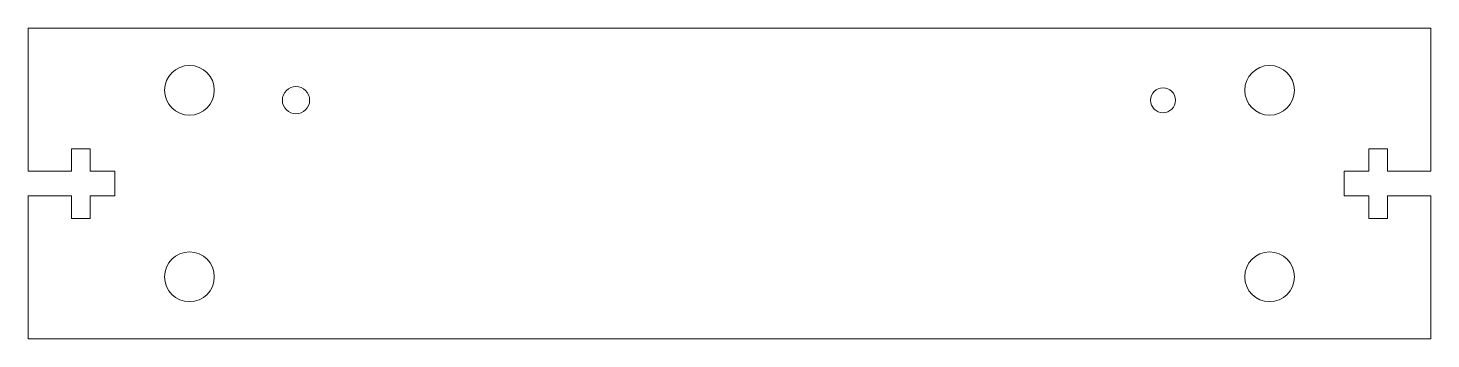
# Model space of a CAD drawing. Header units: millimetres. Extents: x -66 to 47, y -7 to 18.
import ezdxf

# ---------------------------------------------------------------- set-up
doc = ezdxf.new("R2010")
doc.units = ezdxf.units.MM

msp = doc.modelspace()

# ---------------------------------------------------------------- linework, layer by layer
at = {"color": 7, "linetype": 'Continuous', "lineweight": 15}
for p, q in [((-65.73, 6.98), (-65.73, 18.48)), ((-65.73, 18.48), (47.27, 18.48)), ((47.27, 18.48), (47.27, 6.98)), ((-62.23, 8.78), (-60.73, 8.78)), ((-62.23, 6.98), (-62.23, 8.78)), ((-60.73, 8.78), (-60.73, 6.98)), ((43.77, 8.78), (42.27, 8.78)), ((42.27, 8.78), (42.27, 6.98)), ((43.77, 6.98), (43.77, 8.78)), ((-65.73, 6.98), (-62.23, 6.98)), ((-60.73, 6.98), (-58.73, 6.98)), ((-58.73, 6.98), (-58.73, 4.98)), ((42.27, 6.98), (40.27, 6.98)), ((40.27, 6.98), (40.27, 4.98)), ((47.27, 6.98), (43.77, 6.98)), ((-65.73, -6.52), (-65.73, 4.98)), ((-62.23, 4.98), (-65.73, 4.98)), ((-62.23, 3.18), (-62.23, 4.98)), ((-60.73, 4.98), (-60.73, 3.18)), ((-58.73, 4.98), (-60.73, 4.98)), ((40.27, 4.98), (42.27, 4.98)), ((42.27, 4.98), (42.27, 3.18)), ((43.77, 3.18), (43.77, 4.98)), ((43.77, 4.98), (47.27, 4.98)), ((47.27, 4.98), (47.27, -6.52)), ((-60.73, 3.18), (-62.23, 3.18)), ((42.27, 3.18), (43.77, 3.18)), ((47.27, -6.52), (-65.73, -6.52))]:
    msp.add_line(p, q, dxfattribs=at)
for centre, radius in [((-52.73, 13.48), 2), ((34.27, 13.48), 2), ((-44.15, 12.68), 1.1), ((25.69, 12.68), 1), ((-52.73, -1.52), 2), ((34.27, -1.52), 2)]:
    msp.add_circle(centre, radius, dxfattribs=at)

doc.saveas('drawing.dxf')
